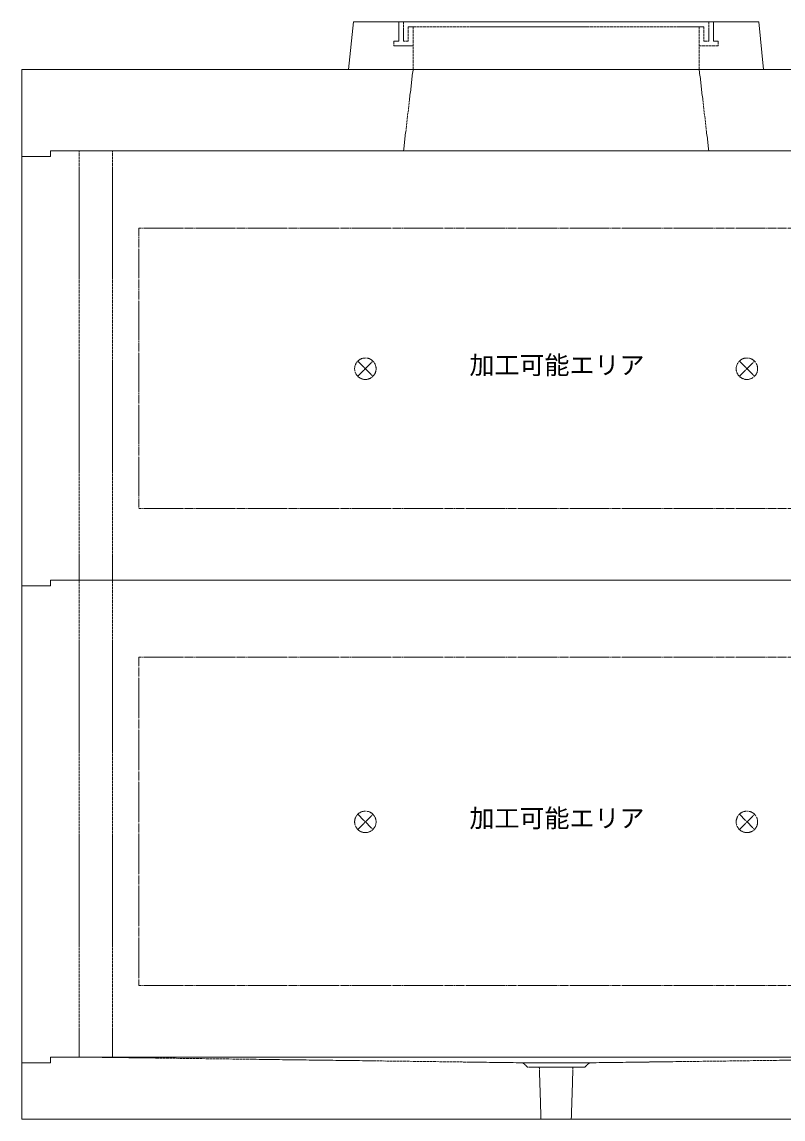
# Model space of a CAD drawing. Units: millimetres, scale not verified. Extents: x -5940 to 5940, y -4200 to 4200.
# Drawn here: x -1180 to 416, y -2500 to -200 of the extents above; entities that cross this region are included whole.
import ezdxf
from ezdxf.enums import TextEntityAlignment as Align

# ---------------------------------------------------------------- set-up
doc = ezdxf.new("R2010")
doc.units = ezdxf.units.MM
doc.header["$LTSCALE"] = 20
doc.linetypes.add('LONG_DASHED1', pattern=[7, 6, -1])
doc.linetypes.add('LONG_DOUBLE_CHAIN', pattern=[21.8, 18, -1, 0.6, -0.6, 0.6, -1])
for name, color, linetype, lineweight in [('0-5_D-STR-DIM', 3, 'Continuous', 9), ('0-7_D-STR', 7, 'Continuous', 9), ('0-9_D-STR-STR4', 134, 'LONG_DASHED1', 9), ('0-B_D-STR-STR5', 1, 'LONG_DOUBLE_CHAIN', 9)]:
    doc.layers.add(name, color=color, linetype=linetype, lineweight=lineweight)
doc.styles.add('ＭＳ ゴシック', font='')
doc.styles.get('ＭＳ ゴシック').set_extended_font_data('MS Gothic')

# ---------------------------------------------------------------- blocks, each defined once
blk = doc.blocks.new('A$C17EB7B83')
at = {"layer": '0-7_D-STR'}
for p, q in [((-22400, 3400), (22400, 3400)), ((-22400, 3400), (-22400, -240)), ((-21200, 0), (21200, 0))]:
    blk.add_line(p, q, dxfattribs=at)
at = {"layer": '0-7_D-STR', "linetype": 'LONG_DASHED1'}
for p, q in [((-6000, 3400), (-6400, 0)), ((6000, 3400), (6400, 0))]:
    blk.add_line(p, q, dxfattribs=at)
at = {"layer": '0-7_D-STR'}
blk.add_lwpolyline([(-22400, -240), (-21200, -240), (-21200, 0)], dxfattribs=at)
blk = doc.blocks.new('A$C019679C0')
at = {"layer": '0-7_D-STR'}
for p, q in [((-8700, 0), (-8500, 2000)), ((8500, 2000), (-8500, 2000)), ((8700, 0), (8500, 2000)), ((-8700, 0), (8700, 0))]:
    blk.add_line(p, q, dxfattribs=at)
at = {"layer": '0-7_D-STR', "linetype": 'LONG_DASHED1'}
for p, q in [((-6000, 0), (-6000, 1800)), ((6000, 1800), (6000, 0))]:
    blk.add_line(p, q, dxfattribs=at)
at = {"layer": '0-9_D-STR-STR4'}
for points in [[(-6600, 2000), (-6600, 1200), (-6800, 1200), (-6800, 1000), (-6000, 1000)], [(-6000, 1800), (-6200, 1800), (-6200, 1200), (-6400, 1200), (-6400, 2000)], [(6600, 2000), (6600, 1200), (6800, 1200), (6800, 1000), (6000, 1000)], [(6200, 1800), (6200, 1200), (6400, 1200), (6400, 2000)], [(-6000, 1800), (6000, 1800), (6200, 1800)]]:
    blk.add_lwpolyline(points, dxfattribs=at)
blk = doc.blocks.new('A$C539D7795')
at = {"layer": '0-7_D-STR'}
for p, q in [((-21200, -240), (-21200, 0)), ((21200, 0), (-21200, 0)), ((-22400, -240), (-21200, -240))]:
    blk.add_line(p, q, dxfattribs=at)
at = {"layer": '0-7_D-STR', "linetype": 'LONG_DASHED1'}
for p, q in [((-1400, -240), (-20000, 0)), ((1400, -240), (20000, 0)), ((-1200, -420), (-1400, -240)), ((1400, -240), (-1400, -240)), ((1200, -420), (-1200, -420)), ((-635.4, -2600), (-705, -420)), ((635.4, -2600), (705, -420)), ((1200, -420), (1400, -240))]:
    blk.add_line(p, q, dxfattribs=at)
at = {"layer": '0-7_D-STR'}
blk.add_lwpolyline([(-22400, -240), (-22400, -2600), (22400, -2600)], dxfattribs=at)
blk = doc.blocks.new('A$C1C640AAB')
at = {"layer": '0-B_D-STR-STR5'}
for p, q in [((-318.2, -318.2), (318.2, 318.2)), ((-318.2, 318.2), (318.2, -318.2))]:
    blk.add_line(p, q, dxfattribs=at)
blk.add_circle((0, 0), 450, dxfattribs=at)
blk = doc.blocks.new('A$C19A04970')
at = {"layer": '0-7_D-STR'}
for p, q in [((-21200, 0), (21200, 0)), ((-22400, -240), (-22400, -18240)), ((-21200, -18000), (21200, -18000))]:
    blk.add_line(p, q, dxfattribs=at)
at = {"layer": '0-7_D-STR', "linetype": 'LONG_DASHED1'}
for p, q in [((-20000, -18000), (-20000, 0)), ((-18600, -18000), (-18600, 0))]:
    blk.add_line(p, q, dxfattribs=at)
at = {"layer": '0-7_D-STR'}
for points in [[(-22400, -240), (-21200, -240), (-21200, 0)], [(-22400, -18240), (-21200, -18240), (-21200, -18000)]]:
    blk.add_lwpolyline(points, dxfattribs=at)
at = {"layer": '0-B_D-STR-STR5'}
blk.add_line((17500, -15000), (-17500, -15000), dxfattribs=at)
blk.add_lwpolyline([(17500, -3240), (-17500, -3240), (-17500, -15000)], dxfattribs=at)
blk = doc.blocks.new('A$C224d24dc')
at = {"layer": '0-7_D-STR'}
blk.add_blockref('A$C19A04970', (0, 0), dxfattribs=at)
at = {"layer": '0-B_D-STR-STR5'}
for p in [(-8000, -9140), (8000, -9140)]:
    blk.add_blockref('A$C1C640AAB', p, dxfattribs=at)
blk = doc.blocks.new('A$C6562612B')
at = {"layer": '0-7_D-STR'}
for p, q in [((-21200, 0), (21200, 0)), ((-22400, -240), (-22400, -20240)), ((-21200, -20000), (21200, -20000))]:
    blk.add_line(p, q, dxfattribs=at)
at = {"layer": '0-7_D-STR', "linetype": 'LONG_DASHED1'}
for p, q in [((-20000, -20000), (-20000, 0)), ((-18600, -20000), (-18600, 0))]:
    blk.add_line(p, q, dxfattribs=at)
at = {"layer": '0-7_D-STR'}
for points in [[(-22400, -240), (-21200, -240), (-21200, 0)], [(-22400, -20240), (-21200, -20240), (-21200, -20000)]]:
    blk.add_lwpolyline(points, dxfattribs=at)
at = {"layer": '0-B_D-STR-STR5'}
blk.add_line((17500, -17000), (-17500, -17000), dxfattribs=at)
blk.add_lwpolyline([(17500, -3240), (-17500, -3240), (-17500, -17000)], dxfattribs=at)
blk = doc.blocks.new('A$C7b34cff9')
at = {"layer": '0-7_D-STR'}
blk.add_blockref('A$C6562612B', (0, 0), dxfattribs=at)
at = {"layer": '0-B_D-STR-STR5'}
for p in [(-8000, -10140), (8000, -10140)]:
    blk.add_blockref('A$C1C640AAB', p, dxfattribs=at)

msp = doc.modelspace()

# ---------------------------------------------------------------- block references
at = {"layer": '0-5_D-STR-DIM', "xscale": 0.05, "yscale": 0.05}
msp.add_blockref('A$C539D7795', (-60, -2370), dxfattribs=at)
at = {"layer": '0-7_D-STR', "xscale": 0.05, "yscale": 0.05}
for name, p in [('A$C019679C0', (-60, -300)), ('A$C17EB7B83', (-60, -470)), ('A$C224d24dc', (-60, -470)), ('A$C7b34cff9', (-60, -1370))]:
    msp.add_blockref(name, p, dxfattribs=at)

# ---------------------------------------------------------------- texts
at = {"layer": '0-B_D-STR-STR5', "style": 'ＭＳ ゴシック'}
for p in [(-241.7, -950.02), (-241.7, -1900.02)]:
    msp.add_text('加工可能エリア', height=38.42, dxfattribs=at).set_placement(p, align=Align.BOTTOM_LEFT)

doc.saveas('drawing.dxf')
